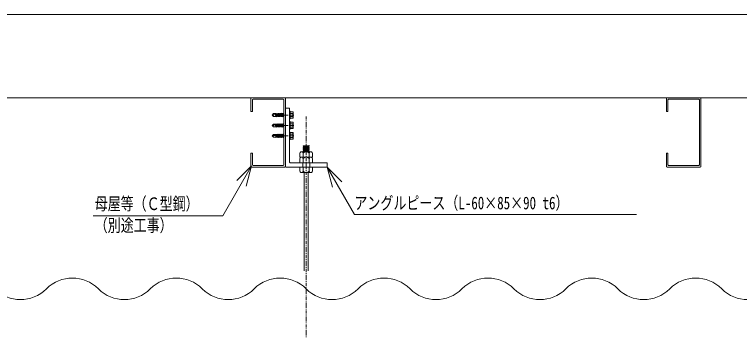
# Model space of a CAD drawing. Units: millimetres, scale not verified. Extents: x -205 to 205, y -142 to 142.
# Drawn here: x 33.4 to 138.1, y 96.9 to 142.5 of the extents above; entities that cross this region are included whole.
import ezdxf
from ezdxf.enums import TextEntityAlignment as Align

# ---------------------------------------------------------------- set-up
doc = ezdxf.new("R2010")
doc.units = ezdxf.units.MM
doc.header["$LTSCALE"] = 0.25
doc.linetypes.add('USER1', pattern=[7.8, 1.8, -0.6, 0.3, -0.6, 3, -0.6, 0.3, -0.6])
for name, color, linetype, lineweight in [('1-1_1-0 断面', 7, 'Continuous', 18), ('1-2_1-1 寸法', 7, 'Continuous', 18), ('1-3_1-2 文字', 7, 'Continuous', 18), ('F-1_F-0 図枠', 7, 'Continuous', 18)]:
    doc.layers.add(name, color=color, linetype=linetype, lineweight=lineweight)
doc.styles.add('ＭＳ ゴシック', font='')
doc.styles.get('ＭＳ ゴシック').set_extended_font_data('MS Gothic')

msp = doc.modelspace()

# ---------------------------------------------------------------- linework, layer by layer
at = {"layer": '1-1_1-0 断面'}
for p, q in [((-51.638, 130.5), (200.6873, 130.5)), ((67.4909, 130.4), (67.4909, 128.5)), ((67.5909, 130.5), (72.3909, 130.5)), ((67.7209, 130.17), (67.7209, 128.5)), ((72.1609, 130.27), (67.8209, 130.27)), ((72.2609, 120.83), (72.2609, 130.17)), ((72.4909, 130.4), (72.4909, 120.6)), ((127.4909, 130.4), (127.4909, 128.5)), ((127.5909, 130.5), (132.3909, 130.5)), ((127.7209, 130.17), (127.7209, 128.5)), ((132.1609, 130.27), (127.8209, 130.27)), ((132.2609, 120.83), (132.2609, 130.17)), ((132.4909, 130.4), (132.4909, 120.6)), ((72.4909, 129), (73.0909, 129)), ((72.4909, 129), (73.0909, 129)), ((72.4909, 129), (73.0909, 129)), ((72.4909, 120.6), (72.4909, 129)), ((73.0909, 121.2), (73.0909, 129)), ((67.4909, 128.5), (67.7209, 128.5)), ((127.4909, 128.5), (127.7209, 128.5)), ((132.4909, 120.6), (132.4909, 127.5)), ((67.7209, 120.83), (67.7209, 122.5)), ((74.578, 122.4975), (74.578, 121.9)), ((74.803, 122.7), (76.153, 122.7)), ((76.378, 122.4975), (76.378, 121.9)), ((127.4909, 122.5), (127.7209, 122.5)), ((127.4909, 120.6), (127.4909, 122.5)), ((127.7209, 120.83), (127.7209, 122.5)), ((74.578, 121.9), (74.803, 121.9)), ((74.578, 121.6975), (74.578, 121.1)), ((74.803, 121.9), (76.153, 121.9)), ((75.028, 122.45), (75.028, 121.9)), ((75.028, 121.65), (75.028, 121.1)), ((75.928, 122.45), (75.928, 121.9)), ((75.928, 121.65), (75.928, 121.1)), ((76.153, 121.9), (76.378, 121.9)), ((76.378, 121.6975), (76.378, 121.1)), ((67.5909, 120.5), (70.0669, 120.5)), ((67.8209, 120.73), (72.1609, 120.73)), ((70.0669, 120.5), (72.3909, 120.5)), ((72.5909, 120.5), (78.4909, 120.5)), ((73.1909, 121.1), (78.4909, 121.1)), ((74.578, 121.1), (76.378, 121.1)), ((74.578, 119.9025), (74.578, 120.5)), ((74.9909, 121.1), (74.9909, 120.5)), ((75.028, 119.95), (75.028, 120.5)), ((75.4909, 121.1), (75.4909, 120.5)), ((75.4909, 121.1), (75.4909, 120.5)), ((75.4909, 121.1), (75.4909, 120.5)), ((75.928, 119.95), (75.928, 120.5)), ((75.9909, 121.1), (75.9909, 120.5)), ((76.378, 119.9025), (76.378, 120.5)), ((78.4909, 121.1), (78.4909, 120.5)), ((78.4909, 121.1), (78.4909, 120.5)), ((78.4909, 121.1), (78.4909, 120.5)), ((127.8209, 120.73), (132.1609, 120.73)), ((74.803, 119.7), (76.153, 119.7)), ((74.803, 119.7), (76.153, 119.7)), ((75.178, 105.5), (75.178, 119.7)), ((75.778, 105.5), (75.778, 119.7))]:
    msp.add_line(p, q, dxfattribs=at)
at = {"layer": '1-1_1-0 断面', "color": 4, "linetype": 'USER1'}
for p, q in [((73.6814, 128), (70.55, 128)), ((75.478, 127.8006), (75.478, 39.0702)), ((73.6814, 126.5), (70.55, 126.5)), ((73.6814, 125), (70.55, 125))]:
    msp.add_line(p, q, dxfattribs=at)
at = {"layer": '1-1_1-0 断面', "color": 4}
for p, q in [((70.7541, 127.7959), (70.591, 128.0001)), ((70.7461, 128.1983), (70.5912, 128.0001)), ((71.1131, 128.1983), (70.7461, 128.1983)), ((71.1006, 127.7959), (70.7541, 127.7959)), ((71.0962, 127.8219), (71.1441, 128.0006)), ((71.2232, 128.1467), (71.1131, 128.1983)), ((71.2833, 128.0895), (71.1513, 128.0654)), ((71.1557, 128.1783), (71.3667, 128.1783)), ((71.1739, 127.8219), (71.2217, 128.0006)), ((71.1861, 127.8676), (71.2835, 127.8676)), ((71.2833, 128.0895), (71.2232, 128.1467)), ((71.2381, 128.1325), (71.3544, 128.1325)), ((71.3488, 127.8219), (71.4443, 128.1783)), ((71.3488, 127.8219), (71.4462, 127.8219)), ((71.361, 127.8676), (71.4584, 127.8676)), ((71.4321, 128.1325), (71.5294, 128.1325)), ((71.4443, 128.1783), (71.5417, 128.1783)), ((71.4462, 127.8219), (71.5417, 128.1783)), ((71.5238, 127.8219), (71.6193, 128.1783)), ((71.5238, 127.8219), (71.6211, 127.8219)), ((71.536, 127.8676), (71.6333, 127.8676)), ((71.607, 128.1325), (71.7043, 128.1325)), ((71.6193, 128.1783), (71.7166, 128.1783)), ((71.6211, 127.8219), (71.7166, 128.1783)), ((71.6987, 127.8219), (71.7942, 128.1783)), ((71.6987, 127.8219), (71.796, 127.8219)), ((71.711, 127.8676), (71.8083, 127.8676)), ((71.7819, 128.1325), (71.8106, 128.1325)), ((71.7942, 128.1783), (71.8084, 128.1783)), ((71.796, 127.8219), (71.8038, 127.851)), ((71.796, 127.8219), (71.8106, 127.7684)), ((71.8106, 127.8764), (71.8915, 128.1783)), ((71.8106, 128.1783), (71.8915, 128.1783)), ((71.8106, 128.1325), (71.8793, 128.1325)), ((71.8106, 127.7684), (71.8156, 127.7501)), ((71.8156, 127.7501), (71.8737, 127.8219)), ((71.8737, 127.8219), (71.9692, 128.1783)), ((71.8737, 127.8219), (71.971, 127.8219)), ((71.886, 127.8676), (71.9833, 127.8676)), ((71.9569, 128.1325), (72.0542, 128.1325)), ((71.9692, 128.1783), (72.0665, 128.1783)), ((71.971, 127.8219), (72.0665, 128.1783)), ((72.0486, 127.8219), (72.1441, 128.1783)), ((72.0486, 127.8219), (72.146, 127.8219)), ((72.0609, 127.8676), (72.1582, 127.8676)), ((72.0665, 128.1783), (72.1246, 128.25)), ((72.1246, 128.25), (72.1442, 128.1783)), ((72.1246, 128.25), (72.1441, 128.1783)), ((72.1319, 128.1325), (72.2292, 128.1325)), ((72.1319, 128.1325), (72.1906, 128.1325)), ((72.1441, 128.1783), (72.1906, 128.1783)), ((72.1442, 128.1783), (72.2415, 128.1783)), ((72.146, 127.8219), (72.2415, 128.1783)), ((72.146, 127.8219), (72.1905, 127.9884)), ((72.2236, 127.8219), (72.2609, 127.9612)), ((72.2236, 127.8219), (72.2609, 127.8219)), ((72.2359, 127.8676), (72.2609, 127.8676)), ((72.2415, 128.1783), (72.2609, 128.2023)), ((73.0909, 128.55), (73.1709, 128.55)), ((73.0909, 127.566), (73.0909, 128.434)), ((73.1709, 127.45), (73.1709, 128.55)), ((73.5909, 128.46), (73.1709, 128.46)), ((73.4844, 128.2277), (73.1709, 128.2277)), ((73.4844, 127.7723), (73.1709, 127.7723)), ((73.6109, 127.56), (73.6109, 128.44)), ((70.7461, 126.6983), (70.5912, 126.5001)), ((71.1131, 126.6983), (70.7461, 126.6983)), ((71.2232, 126.6467), (71.1131, 126.6983)), ((71.1557, 126.6783), (71.3667, 126.6783)), ((71.3488, 126.3219), (71.4443, 126.6783)), ((71.4443, 126.6783), (71.5417, 126.6783)), ((71.4462, 126.3219), (71.5417, 126.6783)), ((71.5238, 126.3219), (71.6193, 126.6783)), ((71.6193, 126.6783), (71.7166, 126.6783)), ((71.6211, 126.3219), (71.7166, 126.6783)), ((71.6987, 126.3219), (71.7942, 126.6783)), ((71.7942, 126.6783), (71.8084, 126.6783)), ((71.8106, 126.3764), (71.8915, 126.6783)), ((71.8106, 126.6783), (71.8915, 126.6783)), ((71.8737, 126.3219), (71.9692, 126.6783)), ((71.9692, 126.6783), (72.0665, 126.6783)), ((71.971, 126.3219), (72.0665, 126.6783)), ((72.0486, 126.3219), (72.1441, 126.6783)), ((72.0665, 126.6783), (72.1246, 126.75)), ((72.1246, 126.75), (72.1442, 126.6783)), ((72.1246, 126.75), (72.1441, 126.6783)), ((72.1441, 126.6783), (72.1906, 126.6783)), ((72.1442, 126.6783), (72.2415, 126.6783)), ((72.146, 126.3219), (72.2415, 126.6783)), ((72.2415, 126.6783), (72.2609, 126.7023)), ((73.0909, 127.45), (73.1709, 127.45)), ((73.0909, 127.05), (73.1709, 127.05)), ((73.0909, 126.066), (73.0909, 126.934)), ((73.5909, 127.54), (73.1709, 127.54)), ((73.1709, 125.95), (73.1709, 127.05)), ((73.5909, 126.96), (73.1709, 126.96)), ((73.4844, 126.7277), (73.1709, 126.7277)), ((73.6109, 126.06), (73.6109, 126.94)), ((70.7541, 126.2959), (70.591, 126.5001)), ((71.1006, 126.2959), (70.7541, 126.2959)), ((71.0962, 126.3219), (71.1441, 126.5006)), ((71.2833, 126.5895), (71.1513, 126.5654)), ((71.1739, 126.3219), (71.2217, 126.5006)), ((71.1861, 126.3676), (71.2835, 126.3676)), ((71.2833, 126.5895), (71.2232, 126.6467)), ((71.2381, 126.6325), (71.3544, 126.6325)), ((71.3488, 126.3219), (71.4462, 126.3219)), ((71.361, 126.3676), (71.4584, 126.3676)), ((71.4321, 126.6325), (71.5294, 126.6325)), ((71.5238, 126.3219), (71.6211, 126.3219)), ((71.536, 126.3676), (71.6333, 126.3676)), ((71.607, 126.6325), (71.7043, 126.6325)), ((71.6987, 126.3219), (71.796, 126.3219)), ((71.711, 126.3676), (71.8083, 126.3676)), ((71.7819, 126.6325), (71.8106, 126.6325)), ((71.796, 126.3219), (71.8038, 126.351)), ((71.796, 126.3219), (71.8106, 126.2684)), ((71.8106, 126.6325), (71.8793, 126.6325)), ((71.8106, 126.2684), (71.8156, 126.2501)), ((71.8156, 126.2501), (71.8737, 126.3219)), ((71.8737, 126.3219), (71.971, 126.3219)), ((71.886, 126.3676), (71.9833, 126.3676)), ((71.9569, 126.6325), (72.0542, 126.6325)), ((72.0486, 126.3219), (72.146, 126.3219)), ((72.0609, 126.3676), (72.1582, 126.3676)), ((72.1319, 126.6325), (72.2292, 126.6325)), ((72.1319, 126.6325), (72.1906, 126.6325)), ((72.146, 126.3219), (72.1905, 126.4884)), ((72.2236, 126.3219), (72.2609, 126.4612)), ((72.2236, 126.3219), (72.2609, 126.3219)), ((72.2359, 126.3676), (72.2609, 126.3676)), ((73.0909, 125.95), (73.1709, 125.95)), ((73.4844, 126.2723), (73.1709, 126.2723)), ((73.5909, 126.04), (73.1709, 126.04)), ((70.7541, 124.7959), (70.591, 125.0001)), ((70.7461, 125.1983), (70.5912, 125.0001)), ((71.1131, 125.1983), (70.7461, 125.1983)), ((71.1006, 124.7959), (70.7541, 124.7959)), ((71.0962, 124.8219), (71.1441, 125.0006)), ((71.2232, 125.1467), (71.1131, 125.1983)), ((71.2833, 125.0895), (71.1513, 125.0654)), ((71.1557, 125.1783), (71.3667, 125.1783)), ((71.1739, 124.8219), (71.2217, 125.0006)), ((71.1861, 124.8676), (71.2835, 124.8676)), ((71.2833, 125.0895), (71.2232, 125.1467)), ((71.2381, 125.1325), (71.3544, 125.1325)), ((71.3488, 124.8219), (71.4443, 125.1783)), ((71.3488, 124.8219), (71.4462, 124.8219)), ((71.361, 124.8676), (71.4584, 124.8676)), ((71.4321, 125.1325), (71.5294, 125.1325)), ((71.4443, 125.1783), (71.5417, 125.1783)), ((71.4462, 124.8219), (71.5417, 125.1783)), ((71.5238, 124.8219), (71.6193, 125.1783)), ((71.5238, 124.8219), (71.6211, 124.8219)), ((71.536, 124.8676), (71.6333, 124.8676)), ((71.607, 125.1325), (71.7043, 125.1325)), ((71.6193, 125.1783), (71.7166, 125.1783)), ((71.6211, 124.8219), (71.7166, 125.1783)), ((71.6987, 124.8219), (71.7942, 125.1783)), ((71.6987, 124.8219), (71.796, 124.8219)), ((71.711, 124.8676), (71.8083, 124.8676)), ((71.7819, 125.1325), (71.8106, 125.1325)), ((71.7942, 125.1783), (71.8084, 125.1783)), ((71.796, 124.8219), (71.8038, 124.851)), ((71.796, 124.8219), (71.8106, 124.7684)), ((71.8106, 124.8764), (71.8915, 125.1783)), ((71.8106, 125.1783), (71.8915, 125.1783)), ((71.8106, 125.1325), (71.8793, 125.1325)), ((71.8106, 124.7684), (71.8156, 124.7501)), ((71.8156, 124.7501), (71.8737, 124.8219)), ((71.8737, 124.8219), (71.9692, 125.1783)), ((71.8737, 124.8219), (71.971, 124.8219)), ((71.886, 124.8676), (71.9833, 124.8676)), ((71.9569, 125.1325), (72.0542, 125.1325)), ((71.9692, 125.1783), (72.0665, 125.1783)), ((71.971, 124.8219), (72.0665, 125.1783)), ((72.0486, 124.8219), (72.1441, 125.1783)), ((72.0486, 124.8219), (72.146, 124.8219)), ((72.0609, 124.8676), (72.1582, 124.8676)), ((72.0665, 125.1783), (72.1246, 125.25)), ((72.1246, 125.25), (72.1442, 125.1783)), ((72.1246, 125.25), (72.1441, 125.1783)), ((72.1319, 125.1325), (72.2292, 125.1325)), ((72.1319, 125.1325), (72.1906, 125.1325)), ((72.1441, 125.1783), (72.1906, 125.1783)), ((72.1442, 125.1783), (72.2415, 125.1783)), ((72.146, 124.8219), (72.2415, 125.1783)), ((72.146, 124.8219), (72.1905, 124.9884)), ((72.2236, 124.8219), (72.2609, 124.9612)), ((72.2236, 124.8219), (72.2609, 124.8219)), ((72.2359, 124.8676), (72.2609, 124.8676)), ((72.2415, 125.1783), (72.2609, 125.2023)), ((73.0909, 125.55), (73.1709, 125.55)), ((73.0909, 124.566), (73.0909, 125.434)), ((73.1709, 124.45), (73.1709, 125.55)), ((73.5909, 125.46), (73.1709, 125.46)), ((73.4844, 125.2277), (73.1709, 125.2277)), ((73.4844, 124.7723), (73.1709, 124.7723)), ((73.6109, 124.56), (73.6109, 125.44)), ((73.0909, 124.45), (73.1709, 124.45)), ((73.5909, 124.54), (73.1709, 124.54)), ((75.848, 123.5904), (75.108, 123.5603)), ((75.928, 123.5333), (75.848, 123.5904)), ((75.928, 123.5333), (75.848, 123.4754)), ((75.028, 123.4967), (75.108, 123.4453)), ((75.028, 123.3817), (75.108, 123.3303)), ((75.028, 123.2667), (75.108, 123.2153)), ((75.028, 123.1517), (75.108, 123.1003)), ((75.028, 123.0367), (75.108, 122.9853)), ((75.028, 122.9217), (75.108, 122.8703)), ((75.028, 122.8067), (75.108, 122.7553)), ((75.0384, 122.7), (75.108, 122.7553)), ((75.848, 123.4754), (75.108, 123.4453)), ((75.848, 123.3604), (75.108, 123.3303)), ((75.848, 123.2454), (75.108, 123.2153)), ((75.848, 123.1304), (75.108, 123.1003)), ((75.848, 123.0154), (75.108, 122.9853)), ((75.848, 122.9004), (75.108, 122.8703)), ((75.848, 122.7854), (75.108, 122.7553)), ((75.928, 122.7283), (75.2316, 122.7)), ((75.928, 123.4183), (75.848, 123.4754)), ((75.928, 123.4183), (75.848, 123.3604)), ((75.928, 123.3033), (75.848, 123.3604)), ((75.928, 123.3033), (75.848, 123.2454)), ((75.928, 123.1883), (75.848, 123.2454)), ((75.928, 123.1883), (75.848, 123.1304)), ((75.928, 123.0733), (75.848, 123.1304)), ((75.928, 123.0733), (75.848, 123.0154)), ((75.928, 122.9583), (75.848, 123.0154)), ((75.928, 122.9583), (75.848, 122.9004)), ((75.928, 122.8433), (75.848, 122.9004)), ((75.928, 122.8433), (75.848, 122.7854)), ((75.928, 122.7283), (75.848, 122.7854)), ((75.928, 122.7283), (75.889, 122.7))]:
    msp.add_line(p, q, dxfattribs=at)
for points in [[(71.0962, 127.8219), (71.1159, 127.7501), (71.1739, 127.8219)], [(71.1441, 128.0006), (71.2022, 128.0722), (71.2217, 128.0006)], [(71.1739, 127.8219), (71.2712, 127.8219), (71.3667, 128.1783)], [(71.2712, 127.8219), (71.2908, 127.7501), (71.3488, 127.8219)], [(71.3667, 128.1783), (71.4247, 128.25), (71.4443, 128.1783)], [(71.4462, 127.8219), (71.4657, 127.7501), (71.5238, 127.8219)], [(71.5417, 128.1783), (71.5997, 128.25), (71.6193, 128.1783)], [(71.6211, 127.8219), (71.6407, 127.7501), (71.6987, 127.8219)], [(71.7166, 128.1783), (71.7746, 128.25), (71.7942, 128.1783)], [(71.8915, 128.1783), (71.9496, 128.25), (71.9692, 128.1783)], [(71.971, 127.8219), (71.9906, 127.7501), (72.0486, 127.8219)], [(72.146, 127.8219), (72.1656, 127.7501), (72.2236, 127.8219)], [(72.146, 127.8219), (72.1655, 127.7501), (72.1905, 127.781)], [(71.1739, 126.3219), (71.2712, 126.3219), (71.3667, 126.6783)], [(71.3667, 126.6783), (71.4247, 126.75), (71.4443, 126.6783)], [(71.5417, 126.6783), (71.5997, 126.75), (71.6193, 126.6783)], [(71.7166, 126.6783), (71.7746, 126.75), (71.7942, 126.6783)], [(71.8915, 126.6783), (71.9496, 126.75), (71.9692, 126.6783)], [(71.0962, 126.3219), (71.1159, 126.2501), (71.1739, 126.3219)], [(71.1441, 126.5006), (71.2022, 126.5722), (71.2217, 126.5006)], [(71.2712, 126.3219), (71.2908, 126.2501), (71.3488, 126.3219)], [(71.4462, 126.3219), (71.4657, 126.2501), (71.5238, 126.3219)], [(71.6211, 126.3219), (71.6407, 126.2501), (71.6987, 126.3219)], [(71.971, 126.3219), (71.9906, 126.2501), (72.0486, 126.3219)], [(72.146, 126.3219), (72.1656, 126.2501), (72.2236, 126.3219)], [(72.146, 126.3219), (72.1655, 126.2501), (72.1905, 126.281)], [(71.0962, 124.8219), (71.1159, 124.7501), (71.1739, 124.8219)], [(71.1441, 125.0006), (71.2022, 125.0722), (71.2217, 125.0006)], [(71.1739, 124.8219), (71.2712, 124.8219), (71.3667, 125.1783)], [(71.2712, 124.8219), (71.2908, 124.7501), (71.3488, 124.8219)], [(71.3667, 125.1783), (71.4247, 125.25), (71.4443, 125.1783)], [(71.4462, 124.8219), (71.4657, 124.7501), (71.5238, 124.8219)], [(71.5417, 125.1783), (71.5997, 125.25), (71.6193, 125.1783)], [(71.6211, 124.8219), (71.6407, 124.7501), (71.6987, 124.8219)], [(71.7166, 125.1783), (71.7746, 125.25), (71.7942, 125.1783)], [(71.8915, 125.1783), (71.9496, 125.25), (71.9692, 125.1783)], [(71.971, 124.8219), (71.9906, 124.7501), (72.0486, 124.8219)], [(72.146, 124.8219), (72.1656, 124.7501), (72.2236, 124.8219)], [(72.146, 124.8219), (72.1655, 124.7501), (72.1905, 124.781)], [(75.928, 123.5333), (75.028, 123.4967), (75.108, 123.5603)], [(75.928, 123.4183), (75.028, 123.3817), (75.108, 123.4453)], [(75.928, 123.3033), (75.028, 123.2667), (75.108, 123.3303)], [(75.928, 123.1883), (75.028, 123.1517), (75.108, 123.2153)], [(75.928, 123.0733), (75.028, 123.0367), (75.108, 123.1003)], [(75.928, 122.9583), (75.028, 122.9217), (75.108, 122.9853)], [(75.928, 122.8433), (75.028, 122.8067), (75.108, 122.8703)]]:
    msp.add_lwpolyline(points, dxfattribs=at)
at = {"layer": '1-1_1-0 断面'}
for points in [[(67.4909, 120.6), (67.4909, 122.5), (67.7209, 122.5)], [(127.5909, 120.5), (130.0669, 120.5), (132.3909, 120.5)]]:
    msp.add_lwpolyline(points, dxfattribs=at)
for centre, radius, start, end in [((67.5909, 130.4), 0.1, 90, 180), ((67.8209, 130.17), 0.1, 90, 180), ((72.1609, 130.17), 0.1, 0, 90), ((72.3909, 130.4), 0.1, 0, 90), ((127.5909, 130.4), 0.1, 90, 180), ((127.8209, 130.17), 0.1, 90, 180), ((132.1609, 130.17), 0.1, 0, 90), ((132.3909, 130.4), 0.1, 0, 90), ((74.803, 122.4737), 0.2263, 353.97439, 173.97475), ((75.478, 122.17), 0.53, 31.89078, 148.10921), ((76.153, 122.4737), 0.2263, 6.02525, 186.02559), ((74.803, 121.6737), 0.2263, 353.97439, 173.97475), ((75.478, 121.37), 0.53, 31.89078, 148.10921), ((76.153, 121.6737), 0.2263, 6.02525, 186.02559), ((67.5909, 120.6), 0.1, 180, 270), ((67.8209, 120.83), 0.1, 180, 270), ((72.1609, 120.83), 0.1, 270, 0), ((72.3909, 120.6), 0.1, 270, 0), ((72.5909, 120.6), 0.1, 180, 270), ((73.1909, 121.2), 0.1, 180, 270), ((127.5909, 120.6), 0.1, 180, 270), ((127.8209, 120.83), 0.1, 180, 270), ((132.1609, 120.83), 0.1, 270, 0), ((132.3909, 120.6), 0.1, 270, 0), ((74.803, 119.9263), 0.2263, 186.02525, 6.02561), ((75.478, 120.23), 0.53, 211.89079, 328.10922), ((76.153, 119.9263), 0.2263, 173.97441, 353.97475)]:
    msp.add_arc(centre, radius, start, end, dxfattribs=at)
at = {"layer": '1-1_1-0 断面', "color": 4}
for centre, radius, start, end in [((71.1166, 125.9309), 2.1348, 89.06783, 104.2543), ((73.4964, 128.3415), 0.1145, 263.97439, 98.42494), ((73.3427, 128), 0.2682, 301.89078, 58.10921), ((73.4964, 127.6584), 0.1145, 276.02525, 96.02559), ((73.5909, 128.44), 0.02, 0, 90), ((73.4964, 126.8415), 0.1145, 263.97439, 98.42494), ((73.3427, 126.5), 0.2682, 301.89078, 58.10921), ((73.5909, 127.56), 0.02, 270, 0), ((73.5909, 126.94), 0.02, 0, 90), ((71.1166, 124.4309), 2.1348, 89.06783, 104.2543), ((73.4964, 126.1584), 0.1145, 276.02525, 96.02559), ((73.5909, 126.06), 0.02, 270, 0), ((71.1166, 122.9309), 2.1348, 89.06783, 104.2543), ((73.4964, 125.3415), 0.1145, 263.97439, 98.42494), ((73.3427, 125), 0.2682, 301.89078, 58.10921), ((73.4964, 124.6584), 0.1145, 276.02525, 96.02559), ((73.5909, 125.44), 0.02, 0, 90), ((73.5909, 124.56), 0.02, 270, 0)]:
    msp.add_arc(centre, radius, start, end, dxfattribs=at)
at = {"layer": '1-2_1-1 寸法'}
for centre, start, end in [((41.728, 99.1758), 45, 135), ((56.728, 99.1758), 45, 135), ((71.728, 99.1758), 45, 135), ((86.728, 99.1758), 45, 135), ((101.728, 99.1758), 45, 135), ((116.728, 99.1758), 45, 135), ((131.728, 99.1758), 45, 135), ((34.228, 106.6758), 225, 315), ((49.228, 106.6758), 225, 315), ((64.228, 106.6758), 225, 315), ((79.228, 106.6758), 225, 315), ((94.228, 106.6758), 225, 315), ((109.228, 106.6758), 225, 315), ((124.228, 106.6758), 225, 315), ((139.228, 106.6758), 225, 315)]:
    msp.add_arc(centre, 5.3033, start, end, dxfattribs=at)
at = {"layer": '1-3_1-2 文字'}
for p, q in [((63.4362, 113.4375), (67.6032, 120.6549)), ((67.6032, 120.6549), (65.4818, 118.5336)), ((67.6032, 120.6549), (66.8267, 117.7571)), ((78.4909, 120.5), (79.2674, 117.6022)), ((78.4909, 120.5), (80.6122, 118.3787)), ((82.4358, 113.6672), (78.4909, 120.5)), ((44.7301, 113.4375), (63.4362, 113.4375)), ((82.4358, 113.6672), (123.1623, 113.6672))]:
    msp.add_line(p, q, dxfattribs=at)
at = {"layer": 'F-1_F-0 図枠'}
msp.add_line((205, 142.5), (-205, 142.5), dxfattribs=at)

# ---------------------------------------------------------------- texts
at = {"layer": '1-3_1-2 文字', "style": 'ＭＳ ゴシック', "width": 0.75}
for s, p in [('母屋等（Ｃ型鋼）', (44.9451, 113.7369)), ('アングルピース（L-60×85×90 t6）', (82.4513, 113.8492)), ('（別途工事）', (44.9451, 110.6161))]:
    msp.add_text(s, height=1.833, dxfattribs=at).set_placement(p, align=Align.BOTTOM_LEFT)

doc.saveas('drawing.dxf')
